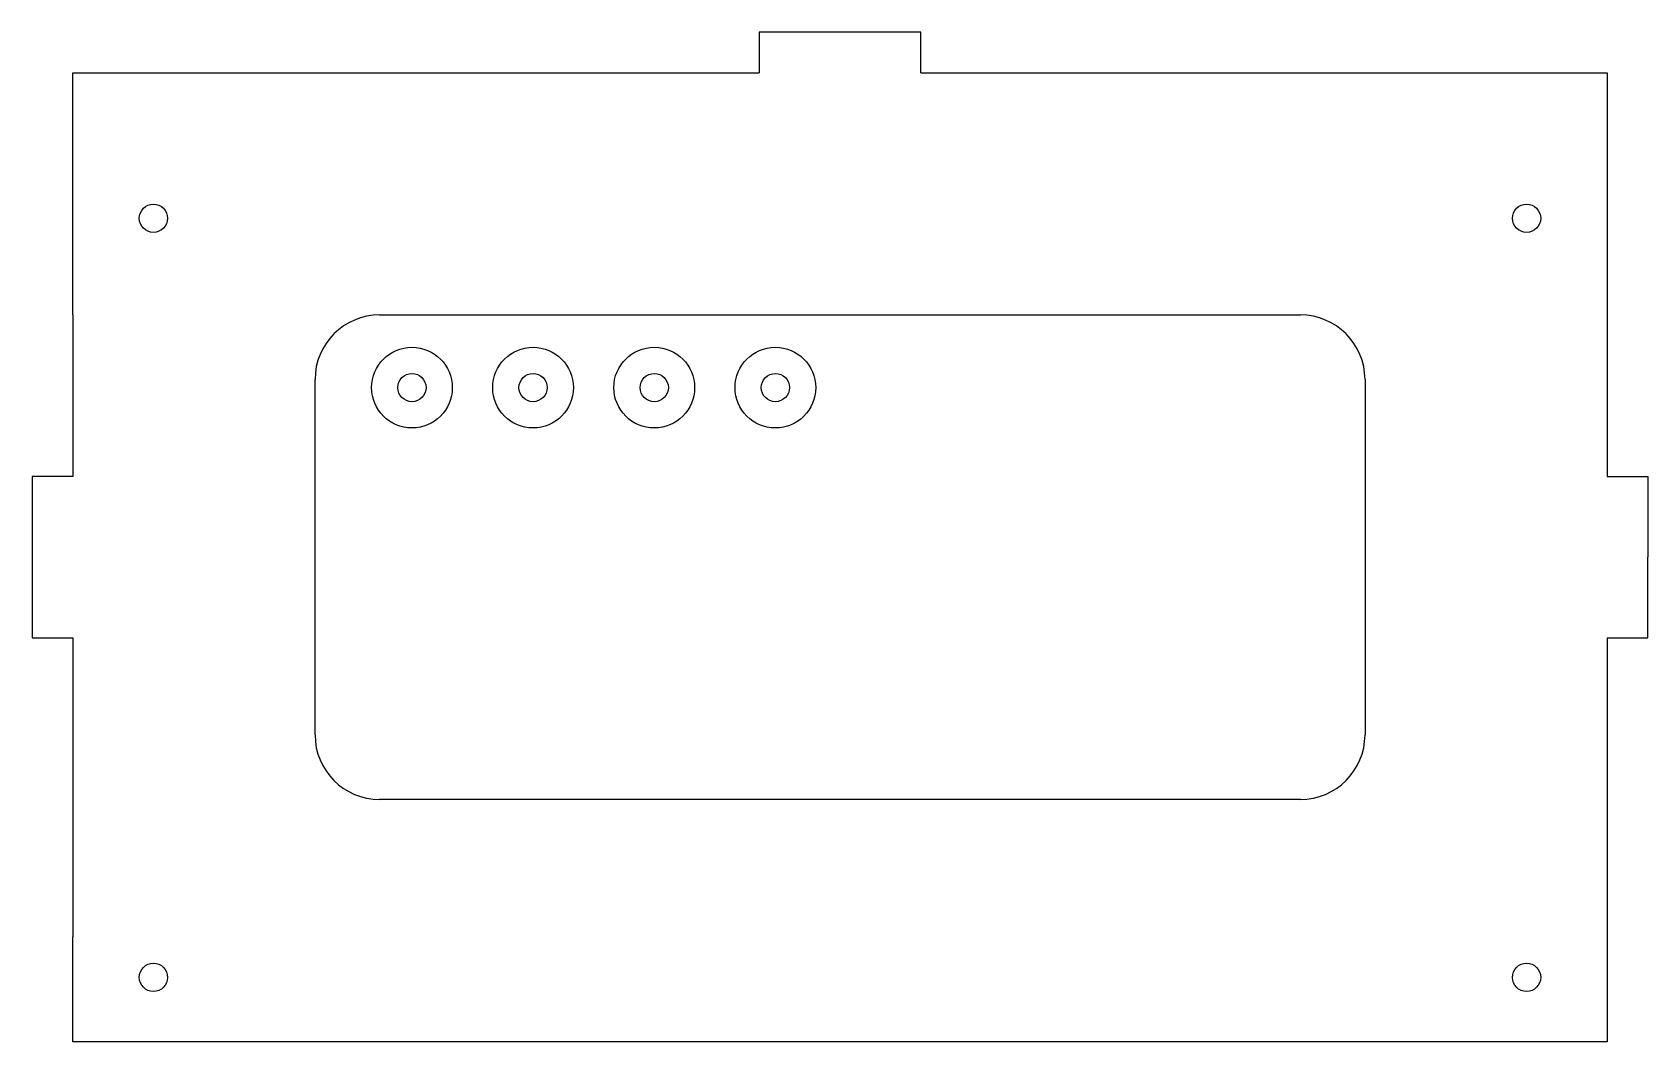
# Model space of a CAD drawing. Extents: x -5 to 195, y 0 to 125.
import ezdxf

# ---------------------------------------------------------------- set-up
doc = ezdxf.new("R2010")
doc.units = 0
doc.layers.get('0').update_dxf_attribs({"color": 253, "linetype": 'CONTINUOUS'})

msp = doc.modelspace()

# ---------------------------------------------------------------- linework, layer by layer
for p, q in [((95, 125), (85, 125)), ((85, 125), (85, 120)), ((105, 125), (95, 125)), ((105, 120), (105, 125)), ((0, 120), (30, 120)), ((0, 90), (0, 120)), ((30, 120), (85, 120)), ((105, 120), (181.5, 120)), ((181.5, 120), (190, 120)), ((190, 120), (190, 107)), ((190, 107), (190, 70)), ((0, 90), (0, 70)), ((38, 90), (152, 90)), ((30, 38), (30, 82)), ((160, 82), (160, 38)), ((0, 70), (-5, 70)), ((-5, 70), (-5, 60)), ((190, 70), (195, 70)), ((195, 70), (195, 60)), ((-5, 60), (-5, 50)), ((195, 50), (195, 60)), ((-5, 50), (0, 50)), ((0, 50), (0, 13)), ((190, 50), (195, 50)), ((190, 50), (190, 30)), ((152, 30), (38, 30)), ((190, 30), (190, 0)), ((0, 0), (0, 13)), ((8.5, 0), (0, 0)), ((160, 0), (8.5, 0)), ((190, 0), (160, 0))]:
    msp.add_line(p, q)
for centre, radius in [((10, 101.97), 1.75), ((180, 101.97), 1.75), ((42, 81), 5), ((57, 81), 5), ((72, 81), 5), ((87, 81), 5), ((42, 81), 1.75), ((57, 81), 1.75), ((72, 81), 1.75), ((87, 81), 1.75), ((10, 7.97), 1.75), ((180, 7.97), 1.75)]:
    msp.add_circle(centre, radius)
for centre, start, end in [((38, 82), 90, 180), ((152, 82), 360, 90), ((38, 38), 180, 270), ((152, 38), 270, 0)]:
    msp.add_arc(centre, 8, start, end)

doc.saveas('drawing.dxf')
